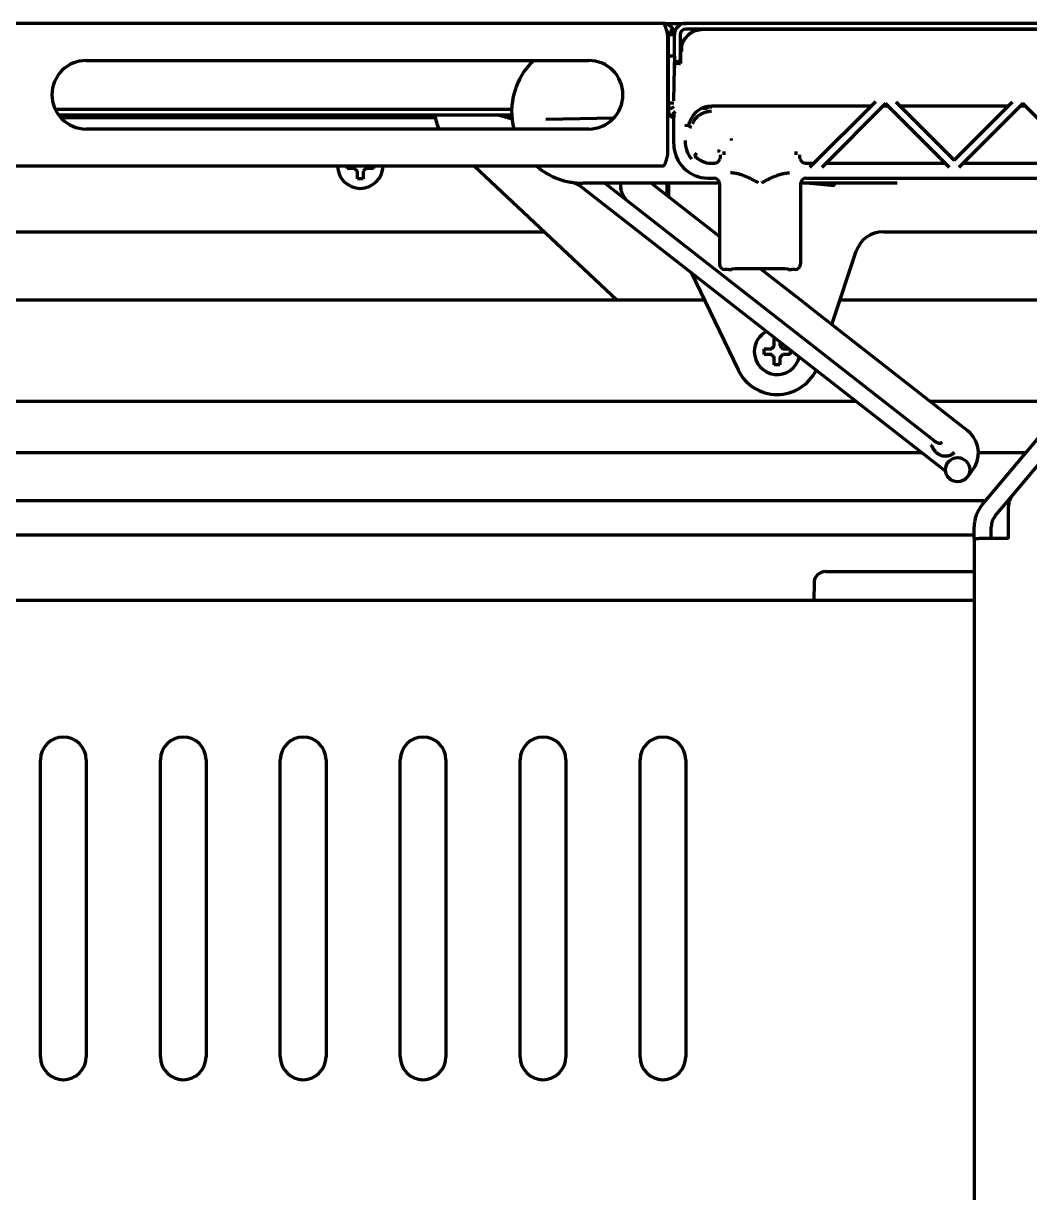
# Model space of a CAD drawing. Header units: inches. Extents: x -2983 to 7024, y 422 to 5529.
# Drawn here: x 3332.8 to 3509, y 5246.2 to 5451 of the extents above; entities that cross this region are included whole.
import ezdxf

# ---------------------------------------------------------------- set-up
doc = ezdxf.new("R2010")
doc.units = ezdxf.units.IN

msp = doc.modelspace()

# ---------------------------------------------------------------- linework, layer by layer
at = {"linetype": 'Continuous', "lineweight": 70}
for p, q in [((3444.78, 5450.99), (2898.78, 5450.99)), ((3444.78, 5450.99), (3445.28, 5450.99)), ((3445.28, 5450.99), (3448.78, 5450.99)), ((3446.28, 5448.87), (3446.28, 5449.99)), ((3567.32, 5450.99), (3448.78, 5450.99)), ((3566, 5449.99), (3448.78, 5449.99)), ((3565.97, 5449.91), (3451.86, 5449.91)), ((3445.58, 5448.99), (3445.58, 5427.99)), ((3446.78, 5448.99), (3445.78, 5448.99)), ((3445.78, 5445.24), (3445.78, 5448.99)), ((3446.78, 5445.24), (3446.78, 5448.99)), ((3447.78, 5448.99), (3447.78, 5444.74)), ((3448.9, 5448.6), (3448.62, 5448.32)), ((3449.45, 5449.15), (3449.17, 5448.87)), ((3445.59, 5446.25), (3445.62, 5446.32)), ((3445.78, 5446.49), (3445.73, 5446.49)), ((3445.78, 5436.99), (3445.78, 5445.24)), ((3446.78, 5445.24), (3445.78, 5445.24)), ((3446.78, 5445.24), (3446.78, 5444.74)), ((3447.83, 5446.49), (3447.78, 5446.49)), ((3447.86, 5445.91), (3447.86, 5443.99)), ((3343.78, 5444.49), (3431.78, 5444.49)), ((3446.7, 5437.41), (3446.8, 5443.27)), ((3446.78, 5444.74), (3446.78, 5444.24)), ((3446.78, 5442.24), (3446.78, 5444.24)), ((3447.78, 5444.24), (3446.78, 5444.24)), ((3446.84, 5443.89), (3446.82, 5443.69)), ((3447.59, 5443.99), (3447.86, 5443.99)), ((3447.78, 5444.24), (3447.78, 5444.74)), ((3447.78, 5443.99), (3447.78, 5444.24)), ((3445.58, 5442.39), (3445.78, 5442.39)), ((3445.78, 5436.99), (3445.78, 5435.49)), ((3446.69, 5436.99), (3445.78, 5436.99)), ((3481.98, 5437.24), (3470.47, 5425.74)), ((3483.78, 5436.93), (3472.59, 5425.74)), ((3494.97, 5425.74), (3483.78, 5436.93)), ((3485.59, 5437.24), (3495.78, 5427.05)), ((3495.78, 5427.05), (3505.98, 5437.24)), ((3507.78, 5436.93), (3496.59, 5425.74)), ((3505.99, 5368.3), (3565.12, 5438.78)), ((3518.97, 5425.74), (3507.78, 5436.93)), ((3338.33, 5435.99), (3418.29, 5435.99)), ((3338.91, 5434.99), (3418.29, 5434.99)), ((3418.35, 5434.2), (3415.72, 5434.99)), ((3446.69, 5436.36), (3446.05, 5435.99)), ((3451.48, 5436.06), (3451.53, 5435.99)), ((3451.58, 5435.99), (3451.58, 5436.11)), ((3451.68, 5436.16), (3451.68, 5435.99)), ((3451.74, 5435.99), (3451.89, 5436.24)), ((3452.47, 5436.09), (3451.79, 5436.09)), ((3452.31, 5436.37), (3452.53, 5435.99)), ((3452.58, 5435.99), (3452.58, 5436.39)), ((3452.76, 5436.43), (3452.83, 5436.46)), ((3452.83, 5436.46), (3452.83, 5436.47)), ((3452.83, 5436.46), (3452.98, 5436.18)), ((3452.98, 5436.18), (3452.98, 5436.48)), ((3453.08, 5436.18), (3453.08, 5436.49)), ((3453.08, 5436.18), (3453.26, 5436.49)), ((3481.23, 5436.49), (3453.28, 5436.49)), ((3484.22, 5436.49), (3483.35, 5436.49)), ((3505.23, 5436.49), (3486.34, 5436.49)), ((3508.22, 5436.49), (3507.35, 5436.49)), ((3339.31, 5434.49), (3404.92, 5434.49)), ((3436.17, 5434.39), (3424.28, 5434.18)), ((3446.68, 5429.88), (3446.68, 5434.58)), ((3448.59, 5433.19), (3449.31, 5433.08)), ((3431.78, 5432.49), (3343.78, 5432.49)), ((3456.78, 5430.48), (3456.78, 5430.85)), ((3444.78, 5425.99), (2898.78, 5425.99)), ((3389.48, 5425.59), (3389.48, 5425.99)), ((3394.08, 5425.99), (3394.08, 5425.59)), ((3436.68, 5402.49), (3411.7, 5425.99)), ((3453.28, 5426.49), (3453.78, 5426.49)), ((3469.78, 5426.49), (3471.22, 5426.49)), ((3473.34, 5426.49), (3494.22, 5426.49)), ((3497.34, 5426.49), (3518.22, 5426.49)), ((3454.67, 5422.99), (3430.78, 5422.99)), ((3434.6, 5422.99), (3492.39, 5377.84)), ((3454.68, 5413.65), (3442.72, 5422.99)), ((3445.53, 5420.79), (3445.53, 5422.99)), ((3445.78, 5422.99), (3445.78, 5420.6)), ((3452.68, 5423.88), (3453.68, 5423.88)), ((3454.68, 5422.88), (3454.68, 5408.88)), ((3485.79, 5422.99), (3468.89, 5422.99)), ((3468.89, 5422.88), (3468.89, 5408.88)), ((3469.89, 5423.88), (3548.71, 5423.88)), ((3470.51, 5422.99), (3474.83, 5422.61)), ((3474.83, 5422.61), (3474.86, 5422.99)), ((3494.28, 5372.56), (3430.72, 5422.21)), ((2919.65, 5414.49), (3423.92, 5414.49)), ((3483.38, 5414.49), (3531.18, 5414.49)), ((3474.36, 5398.27), (3478.64, 5411.07)), ((3449.73, 5407.36), (3457.93, 5390.3)), ((3456.28, 5407.88), (3455.68, 5407.88)), ((3456.78, 5407.89), (3456.78, 5407.94)), ((3469.45, 5402.1), (3461.87, 5408.02)), ((3466.78, 5407.89), (3466.78, 5407.94)), ((3467.89, 5407.88), (3467.28, 5407.88)), ((3452.06, 5402.49), (2891.5, 5402.49)), ((3469.45, 5402.1), (3471.67, 5400.37)), ((3530.75, 5402.49), (3475.77, 5402.49)), ((3471.67, 5400.37), (3496.33, 5381.11)), ((3462.48, 5393.49), (3462.48, 5393.99)), ((3464.28, 5395.79), (3464.47, 5395.79)), ((3462.48, 5392.99), (3462.48, 5393.49)), ((3467.08, 5393.8), (3467.08, 5393.49)), ((3467.08, 5393.49), (3467.08, 5392.99)), ((2865.02, 5384.84), (3478.55, 5384.84)), ((3491.55, 5384.84), (3515.94, 5384.84)), ((3500.69, 5366.65), (3515.47, 5384.27)), ((3496.33, 5381.11), (3498.12, 5379.71)), ((2853.5, 5375.84), (3490.06, 5375.84)), ((3500.03, 5375.84), (3508.39, 5375.84)), ((2840.22, 5367.44), (3501.35, 5367.44)), ((3502.99, 5364.72), (3505.99, 5368.3)), ((3505.28, 5360.79), (3505.28, 5366.37)), ((2842.29, 5361.44), (3499.27, 5361.44)), ((3499.28, 5360.79), (3499.28, 5362.79)), ((3502.28, 5360.79), (3502.28, 5362.79)), ((3499.28, 5360.79), (3500.09, 5360.79)), ((3499.28, 5360.79), (3499.28, 4737.49)), ((3505.28, 5360.79), (3500.09, 5360.79)), ((3471.24, 5353.02), (3471.18, 5349.99)), ((3473.24, 5354.99), (3478.24, 5354.99)), ((3478.24, 5354.99), (3499.28, 5354.99)), ((3185.78, 5349.99), (3499.27, 5349.99)), ((3335.78, 5269.99), (3335.78, 5321.99)), ((3343.78, 5321.99), (3343.78, 5269.99)), ((3356.78, 5269.99), (3356.78, 5321.99)), ((3364.78, 5321.99), (3364.78, 5269.99)), ((3377.78, 5269.99), (3377.78, 5321.99)), ((3385.78, 5321.99), (3385.78, 5269.99)), ((3398.78, 5269.99), (3398.78, 5321.99)), ((3406.78, 5321.99), (3406.78, 5269.99)), ((3419.78, 5269.99), (3419.78, 5321.99)), ((3427.78, 5321.99), (3427.78, 5269.99)), ((3440.78, 5269.99), (3440.78, 5321.99)), ((3448.78, 5321.99), (3448.78, 5269.99))]:
    msp.add_line(p, q, dxfattribs=at)
msp.add_circle((3496.38, 5372.81), 2.12, dxfattribs=at)
for centre, radius, start, end in [((3448.78, 5448.99), 2, 90, 180), ((3448.78, 5448.99), 1, 90, 180), ((3343.78, 5438.49), 6, 90, 270), ((3430.78, 5435.49), 12.5, 133.9458, 193.8858), ((3431.78, 5438.49), 6, 270, 90), ((3412.78, 5435.95), 8, 186.8806, 205.6126), ((3453.28, 5432.49), 4, 90, 160.7779), ((3452.51, 5437.14), 0.75, 270, 290), ((3453.28, 5430.49), 4, 244.1432, 270), ((3453.78, 5427.49), 1, 270, 342.5901), ((3477.71, 5427.91), 9.68, 176.1929, 179.7923), ((3469.78, 5427.49), 1, 197.4099, 270), ((3391.78, 5426.09), 4, 181.4344, 358.5713), ((3430.78, 5435.49), 12.5, 229.4625, 270), ((3427.64, 5418.27), 5, 52, 79.6498), ((3483.38, 5409.49), 5, 90, 161.5159), ((3464.78, 5393.49), 4, 117.4387, 180), ((3464.78, 5393.49), 4, 180, 346.5619), ((3464.78, 5393.59), 7.6, 205.6768, 334.0256), ((3495.04, 5375.77), 5, 321.5879, 45.8177), ((3577.31, 5310.53), 100, 141.5879, 142.4179), ((3508.28, 5366.37), 3, 140, 180), ((3505.28, 5362.79), 6, 140, 180), ((3505.28, 5362.79), 3, 140, 180), ((3473.24, 5352.99), 2, 90, 179), ((3339.78, 5321.99), 4, 0, 180), ((3360.78, 5321.99), 4, 0, 180), ((3381.78, 5321.99), 4, 0, 180), ((3402.78, 5321.99), 4, 0, 180), ((3423.78, 5321.99), 4, 0, 180), ((3444.78, 5321.99), 4, 0, 180), ((3339.78, 5269.99), 4, 180, 0), ((3360.78, 5269.99), 4, 180, 0), ((3381.78, 5269.99), 4, 180, 0), ((3402.78, 5269.99), 4, 180, 0), ((3423.78, 5269.99), 4, 180, 0), ((3444.78, 5269.99), 4, 180, 0)]:
    msp.add_arc(centre, radius, start, end, dxfattribs=at)
for centre, major_axis, ratio, start_param, end_param in [((3451.86, 5445.91), (-2.83, 2.83), 0.999695, 5.497939, 7.068431), ((3450.86, 5447.74), (0.77, -1.85), 0.999955, 2.748909, 3.534276), ((3450.03, 5446.91), (1.85, -0.77), 0.999955, 2.748909, 3.534276), ((3446.82, 5442.21), (0, -1.5), 0.017455, 3.281219, 3.926991), ((3447.59, 5443.88), (0.75, 0), 0.140541, 1.570796, 3.124139), ((3446.75, 5434.58), (0, -4), 0.017455, 4.526593, 4.712389), ((3449.79, 5433.01), (0.486, -0.116), 0.35106, 3.384513, 4.795818), ((3452.68, 5429.89), (4.24, 4.24), 0.999695, 2.356347, 3.926839), ((3460.85, 5436.99), (-11.14, -9.63), 0.512356, 5.866763, 6.300074), ((3450.68, 5428.08), (0.343, 0.363), 0.244008, 1.318023, 2.872257), ((3454.35, 5428.48), (-0.499, 0.027), 0.287315, 3.530472, 4.728208), ((3453.68, 5422.88), (0.707, 0.707), 0.999695, 5.497939, 7.068431), ((3469.89, 5422.88), (0.707, -0.707), 0.999695, 2.356347, 3.926839), ((3455.68, 5408.88), (-0.707, -0.707), 0.999695, 5.497939, 7.068431), ((3467.89, 5408.88), (-0.707, 0.707), 0.999695, 2.356347, 3.926839), ((3456.28, 5407.89), (0.5, 0), 0.017455, 4.712389, 6.283185), ((3461.78, 5407.94), (5, 0), 0.017455, 0, 3.141593), ((3467.28, 5407.89), (0.5, 0), 0.017455, 3.141593, 4.712389)]:
    msp.add_ellipse(centre, major_axis=major_axis, ratio=ratio, start_param=start_param, end_param=end_param, dxfattribs=at)
for points, degree in [([(3446.78, 5448.99), (3446.78, 5449.03), (3446.78, 5449.1), (3446.77, 5449.21), (3446.76, 5449.31), (3446.74, 5449.42), (3446.71, 5449.52), (3446.68, 5449.63), (3446.64, 5449.73), (3446.6, 5449.83), (3446.55, 5449.93), (3446.5, 5450.02), (3446.44, 5450.11), (3446.38, 5450.2), (3446.31, 5450.28), (3446.24, 5450.37), (3446.16, 5450.44), (3446.08, 5450.51), (3446, 5450.58), (3445.91, 5450.65), (3445.82, 5450.7), (3445.72, 5450.76), (3445.62, 5450.81), (3445.52, 5450.85), (3445.42, 5450.89), (3445.32, 5450.92), (3445.21, 5450.94), (3445.11, 5450.96), (3445, 5450.98), (3444.89, 5450.99), (3444.82, 5450.99), (3444.78, 5450.99)], 3), ([(3444.78, 5450.99), (3444.79, 5450.99), (3444.81, 5450.99), (3444.84, 5450.98), (3444.86, 5450.97), (3444.89, 5450.95), (3444.92, 5450.92), (3444.94, 5450.89), (3444.97, 5450.86), (3445, 5450.82), (3445.02, 5450.77), (3445.05, 5450.72), (3445.08, 5450.67), (3445.1, 5450.61), (3445.13, 5450.54), (3445.16, 5450.48), (3445.18, 5450.4), (3445.21, 5450.33), (3445.24, 5450.25), (3445.26, 5450.17), (3445.29, 5450.08), (3445.32, 5449.99), (3445.34, 5449.9), (3445.37, 5449.8), (3445.4, 5449.71), (3445.42, 5449.61), (3445.45, 5449.51), (3445.48, 5449.41), (3445.5, 5449.3), (3445.53, 5449.2), (3445.56, 5449.09), (3445.58, 5449.02), (3445.58, 5448.99)], 3), ([(3446.05, 5435.99), (3446.03, 5436.02), (3446, 5436.09), (3445.95, 5436.19), (3445.91, 5436.29), (3445.87, 5436.4), (3445.84, 5436.52), (3445.81, 5436.63), (3445.8, 5436.75), (3445.79, 5436.87), (3445.78, 5436.95), (3445.78, 5436.99)], 3), ([(3445.78, 5435.49), (3445.78, 5435.45), (3445.79, 5435.38), (3445.8, 5435.28), (3445.83, 5435.18), (3445.87, 5435.08), (3445.92, 5434.99), (3445.97, 5434.9), (3446.04, 5434.82), (3446.11, 5434.74), (3446.2, 5434.68), (3446.28, 5434.62), (3446.38, 5434.57), (3446.47, 5434.54), (3446.58, 5434.51), (3446.68, 5434.49), (3446.75, 5434.49), (3446.78, 5434.49)], 3), ([(3445.58, 5427.99), (3445.58, 5427.95), (3445.56, 5427.88), (3445.53, 5427.78), (3445.5, 5427.68), (3445.48, 5427.57), (3445.45, 5427.47), (3445.42, 5427.37), (3445.4, 5427.27), (3445.37, 5427.18), (3445.34, 5427.08), (3445.32, 5426.99), (3445.29, 5426.9), (3445.26, 5426.81), (3445.24, 5426.73), (3445.21, 5426.65), (3445.18, 5426.57), (3445.16, 5426.5), (3445.13, 5426.43), (3445.1, 5426.37), (3445.08, 5426.31), (3445.05, 5426.26), (3445.02, 5426.21), (3445, 5426.16), (3444.97, 5426.12), (3444.94, 5426.09), (3444.92, 5426.06), (3444.89, 5426.03), (3444.86, 5426.01), (3444.84, 5426), (3444.81, 5425.99), (3444.79, 5425.99), (3444.78, 5425.99)], 3), ([(3454.8, 5427.94), (3454.79, 5427.79), (3454.79, 5427.64), (3454.79, 5427.49)], 3), ([(3455.53, 5427.94), (3455.53, 5428.01), (3455.53, 5428.15), (3455.52, 5428.35), (3455.52, 5428.48), (3455.51, 5428.55)], 3), ([(3468.78, 5427.49), (3468.78, 5427.64), (3468.77, 5427.79), (3468.77, 5427.94)], 3), ([(3468.83, 5427.19), (3468.81, 5427.24), (3468.79, 5427.34), (3468.78, 5427.44), (3468.78, 5427.49)], 3), ([(3390.78, 5425.59), (3390.73, 5425.59), (3390.62, 5425.59), (3390.46, 5425.59), (3390.3, 5425.59), (3390.15, 5425.59), (3389.99, 5425.59), (3389.84, 5425.59), (3389.67, 5425.59), (3389.55, 5425.59), (3389.48, 5425.59)], 3), ([(3391.28, 5425.09), (3391.26, 5425.12), (3391.21, 5425.17), (3391.13, 5425.24), (3391.06, 5425.31), (3390.99, 5425.38), (3390.92, 5425.45), (3390.85, 5425.52), (3390.81, 5425.57), (3390.78, 5425.59)], 3), ([(3392.78, 5425.59), (3392.76, 5425.57), (3392.71, 5425.52), (3392.64, 5425.45), (3392.57, 5425.38), (3392.5, 5425.3), (3392.43, 5425.23), (3392.36, 5425.16), (3392.31, 5425.11), (3392.28, 5425.09)], 3), ([(3392.28, 5425.09), (3392.28, 5425.03), (3392.28, 5424.93), (3392.28, 5424.77), (3392.28, 5424.61), (3392.28, 5424.45), (3392.28, 5424.3), (3392.28, 5424.14), (3392.28, 5423.98), (3392.28, 5423.85), (3392.28, 5423.79)], 3), ([(3461.49, 5423.08), (3461.3, 5423.18), (3460.92, 5423.38), (3460.37, 5423.67), (3459.83, 5423.93), (3459.35, 5424.15), (3458.91, 5424.32), (3458.51, 5424.46), (3458.15, 5424.57), (3457.81, 5424.66), (3457.5, 5424.72), (3457.2, 5424.76), (3456.9, 5424.79), (3456.71, 5424.8), (3456.62, 5424.8)], 3), ([(3462.08, 5423.08), (3462.27, 5423.18), (3462.64, 5423.38), (3463.2, 5423.67), (3463.73, 5423.93), (3464.22, 5424.15), (3464.65, 5424.32), (3465.05, 5424.46), (3465.42, 5424.57), (3465.75, 5424.66), (3466.06, 5424.72), (3466.36, 5424.76), (3466.66, 5424.79), (3466.85, 5424.8), (3466.95, 5424.8)], 3), ([(3392.28, 5423.79), (3392.12, 5423.79), (3391.78, 5423.79), (3391.45, 5423.79), (3391.28, 5423.79)], 3), ([(3463.78, 5393.99), (3463.81, 5394.01), (3463.86, 5394.06), (3463.93, 5394.13), (3464, 5394.2), (3464.07, 5394.27), (3464.14, 5394.35), (3464.21, 5394.42), (3464.26, 5394.47), (3464.28, 5394.49)], 3), ([(3464.28, 5394.49), (3464.28, 5394.54), (3464.28, 5394.65), (3464.28, 5394.81), (3464.28, 5394.97), (3464.28, 5395.13), (3464.28, 5395.28), (3464.28, 5395.44), (3464.28, 5395.6), (3464.28, 5395.73), (3464.28, 5395.79)], 3), ([(3465.28, 5394.49), (3465.31, 5394.46), (3465.36, 5394.41), (3465.44, 5394.34), (3465.51, 5394.27), (3465.58, 5394.2), (3465.65, 5394.13), (3465.71, 5394.06), (3465.76, 5394.01), (3465.78, 5393.99)], 3), ([(3463.78, 5392.99), (3463.73, 5392.99), (3463.62, 5392.99), (3463.46, 5392.99), (3463.3, 5392.99), (3463.15, 5392.99), (3462.99, 5392.99), (3462.84, 5392.99), (3462.67, 5392.99), (3462.55, 5392.99), (3462.48, 5392.99)], 3), ([(3464.28, 5392.49), (3464.26, 5392.52), (3464.21, 5392.57), (3464.13, 5392.64), (3464.06, 5392.71), (3463.99, 5392.78), (3463.92, 5392.85), (3463.85, 5392.92), (3463.81, 5392.97), (3463.78, 5392.99)], 3), ([(3465.78, 5392.99), (3465.76, 5392.97), (3465.71, 5392.92), (3465.64, 5392.85), (3465.57, 5392.78), (3465.5, 5392.7), (3465.43, 5392.63), (3465.36, 5392.56), (3465.31, 5392.51), (3465.28, 5392.49)], 3), ([(3465.28, 5392.49), (3465.28, 5392.43), (3465.28, 5392.33), (3465.28, 5392.17), (3465.28, 5392.01), (3465.28, 5391.85), (3465.28, 5391.7), (3465.28, 5391.54), (3465.28, 5391.38), (3465.28, 5391.25), (3465.28, 5391.19)], 3), ([(3465.28, 5391.19), (3465.12, 5391.19), (3464.78, 5391.19), (3464.45, 5391.19), (3464.28, 5391.19)], 3), ([(3498.12, 5379.71), (3498.16, 5379.67), (3498.26, 5379.6), (3498.39, 5379.48), (3498.48, 5379.4), (3498.52, 5379.35)], 3), ([(3492.71, 5377.63), (3492.56, 5377.64), (3492.35, 5377.78)], 2), ([(3492.39, 5377.84), (3492.39, 5377.84), (3492.4, 5377.83), (3492.41, 5377.83), (3492.41, 5377.82), (3492.42, 5377.81), (3492.43, 5377.81), (3492.44, 5377.8), (3492.45, 5377.79), (3492.46, 5377.79), (3492.47, 5377.78), (3492.48, 5377.77), (3492.49, 5377.76), (3492.5, 5377.75), (3492.51, 5377.75), (3492.52, 5377.74), (3492.54, 5377.73), (3492.55, 5377.72), (3492.57, 5377.71), (3492.58, 5377.7), (3492.6, 5377.69), (3492.62, 5377.67), (3492.64, 5377.66), (3492.67, 5377.65), (3492.69, 5377.63), (3492.72, 5377.62), (3492.76, 5377.6), (3492.79, 5377.59), (3492.81, 5377.58), (3492.84, 5377.57), (3492.86, 5377.56), (3492.89, 5377.55), (3492.91, 5377.54), (3492.93, 5377.53), (3492.95, 5377.53), (3492.97, 5377.52), (3492.99, 5377.52), (3493, 5377.51), (3493.02, 5377.51), (3493.04, 5377.5), (3493.06, 5377.5), (3493.07, 5377.49), (3493.09, 5377.49), (3493.1, 5377.49), (3493.12, 5377.48), (3493.13, 5377.48), (3493.15, 5377.48), (3493.16, 5377.47), (3493.18, 5377.47), (3493.19, 5377.47), (3493.2, 5377.47), (3493.22, 5377.46), (3493.23, 5377.46), (3493.24, 5377.46), (3493.25, 5377.46), (3493.26, 5377.46), (3493.28, 5377.46), (3493.29, 5377.45), (3493.3, 5377.45), (3493.31, 5377.45), (3493.32, 5377.45), (3493.33, 5377.45), (3493.34, 5377.45), (3493.35, 5377.45), (3493.36, 5377.45), (3493.37, 5377.45), (3493.38, 5377.45), (3493.38, 5377.45), (3493.39, 5377.45), (3493.4, 5377.45), (3493.41, 5377.45), (3493.42, 5377.45), (3493.42, 5377.45), (3493.43, 5377.45), (3493.44, 5377.46), (3493.44, 5377.46), (3493.45, 5377.46), (3493.46, 5377.46), (3493.46, 5377.46), (3493.47, 5377.46), (3493.47, 5377.47), (3493.48, 5377.47), (3493.48, 5377.47), (3493.49, 5377.47), (3493.49, 5377.48), (3493.49, 5377.48), (3493.5, 5377.48), (3493.5, 5377.48), (3493.5, 5377.49), (3493.51, 5377.49), (3493.51, 5377.49), (3493.51, 5377.5), (3493.52, 5377.5), (3493.52, 5377.5), (3493.52, 5377.51), (3493.52, 5377.51), (3493.53, 5377.51), (3493.53, 5377.52), (3493.53, 5377.52), (3493.53, 5377.52), (3493.53, 5377.53), (3493.53, 5377.53), (3493.54, 5377.53), (3493.54, 5377.53), (3493.54, 5377.54), (3493.54, 5377.54), (3493.54, 5377.54), (3493.54, 5377.54), (3493.54, 5377.54), (3493.54, 5377.55), (3493.55, 5377.55), (3493.55, 5377.55), (3493.55, 5377.55), (3493.55, 5377.55), (3493.55, 5377.55), (3493.55, 5377.56), (3493.55, 5377.56), (3493.55, 5377.56), (3493.55, 5377.56), (3493.56, 5377.56), (3493.56, 5377.56)], 3), ([(3495.77, 5375.83), (3495.74, 5375.8), (3495.69, 5375.73), (3495.6, 5375.65), (3495.51, 5375.56), (3495.4, 5375.49), (3495.29, 5375.42), (3495.16, 5375.35), (3495.02, 5375.3), (3494.87, 5375.25), (3494.72, 5375.21), (3494.56, 5375.18), (3494.4, 5375.17), (3494.23, 5375.16), (3494.07, 5375.17), (3493.91, 5375.19), (3493.75, 5375.23), (3493.59, 5375.27), (3493.43, 5375.33), (3493.28, 5375.4), (3493.13, 5375.48), (3492.99, 5375.57), (3492.85, 5375.67), (3492.71, 5375.79), (3492.58, 5375.92), (3492.45, 5376.07), (3492.34, 5376.21), (3492.26, 5376.33), (3492.19, 5376.44), (3492.12, 5376.55), (3492.07, 5376.64), (3492.02, 5376.72), (3491.97, 5376.8), (3491.93, 5376.87), (3491.89, 5376.93), (3491.85, 5376.98), (3491.81, 5377.02), (3491.79, 5377.04), (3491.78, 5377.05)], 3)]:
    msp.add_open_spline(points, degree=degree, dxfattribs=at)
for points, knots in [([(3445.78, 5448.99), (3445.78, 5449.01), (3445.78, 5449.04), (3445.78, 5449.1), (3445.77, 5449.15), (3445.76, 5449.2), (3445.75, 5449.26), (3445.73, 5449.31), (3445.71, 5449.36), (3445.69, 5449.41), (3445.67, 5449.46), (3445.64, 5449.5), (3445.61, 5449.55), (3445.58, 5449.59), (3445.55, 5449.64), (3445.51, 5449.68), (3445.47, 5449.72), (3445.43, 5449.75), (3445.4, 5449.78), (3445.38, 5449.79), (3445.38, 5449.8)], [0, 0, 0, 0, 0.057759, 0.115517, 0.173276, 0.231034, 0.288793, 0.346551, 0.40431, 0.462068, 0.519827, 0.577586, 0.635344, 0.693103, 0.750861, 0.80862, 0.866378, 0.924137, 0.981895, 1, 1, 1, 1]), ([(3445.78, 5448.46), (3445.78, 5448.49), (3445.78, 5448.52), (3445.77, 5448.57), (3445.77, 5448.59), (3445.76, 5448.61), (3445.76, 5448.62), (3445.75, 5448.64), (3445.75, 5448.65), (3445.73, 5448.69), (3445.71, 5448.72), (3445.68, 5448.76), (3445.67, 5448.77), (3445.65, 5448.8), (3445.63, 5448.82), (3445.6, 5448.84), (3445.59, 5448.85)], [0, 0, 0, 0, 0.222389, 0.222389, 0.333584, 0.333584, 0.389181, 0.389181, 0.444778, 0.444778, 0.667167, 0.667167, 0.778362, 0.778362, 0.889556, 1, 1, 1, 1]), ([(3445.58, 5445.52), (3445.59, 5445.51), (3445.6, 5445.5), (3445.62, 5445.46), (3445.64, 5445.43), (3445.66, 5445.37), (3445.67, 5445.34), (3445.68, 5445.31), (3445.69, 5445.3), (3445.7, 5445.27), (3445.7, 5445.26), (3445.72, 5445.2), (3445.74, 5445.14), (3445.76, 5445.04), (3445.77, 5445), (3445.78, 5444.96)], [0, 0, 0, 0, 0.106647, 0.106647, 0.354663, 0.354663, 0.478671, 0.478671, 0.540675, 0.540675, 0.602679, 0.602679, 0.850694, 0.850694, 1, 1, 1, 1]), ([(3448.04, 5446.75), (3448.04, 5446.73), (3448.04, 5446.71), (3448.04, 5446.67), (3448.04, 5446.62), (3448.04, 5446.57), (3448.04, 5446.48), (3448.04, 5446.38), (3448.04, 5446.27), (3448.04, 5446.17), (3448.04, 5446.11), (3448.04, 5446.08), (3448.04, 5446.07)], [0, 0, 0, 0, 0.052513, 0.111175, 0.175926, 0.247797, 0.35039, 0.560872, 0.710726, 0.840827, 0.97004, 1, 1, 1, 1]), ([(3447.78, 5444.97), (3447.79, 5444.96), (3447.79, 5444.95), (3447.8, 5444.92), (3447.8, 5444.9), (3447.81, 5444.87), (3447.81, 5444.85), (3447.82, 5444.8), (3447.83, 5444.76), (3447.85, 5444.7), (3447.85, 5444.67), (3447.86, 5444.64)], [0, 0, 0, 0, 0.09127, 0.09127, 0.256614, 0.256614, 0.421958, 0.421958, 0.752646, 0.752646, 1, 1, 1, 1]), ([(3446.9, 5435.53), (3446.88, 5435.51), (3446.85, 5435.47), (3446.78, 5435.4), (3446.71, 5435.32), (3446.64, 5435.24), (3446.57, 5435.15), (3446.5, 5435.05), (3446.43, 5434.96), (3446.36, 5434.86), (3446.3, 5434.78), (3446.27, 5434.73), (3446.26, 5434.72)], [0, 0, 0, 0, 0.068559, 0.18039, 0.292221, 0.404052, 0.515884, 0.627715, 0.739546, 0.851377, 0.963208, 1, 1, 1, 1]), ([(3449.98, 5433.42), (3450.04, 5433.58), (3450.11, 5433.74), (3450.24, 5433.96), (3450.29, 5434.03), (3450.36, 5434.13), (3450.4, 5434.19), (3450.43, 5434.24), (3450.46, 5434.27), (3450.47, 5434.29), (3450.59, 5434.43), (3450.71, 5434.55), (3450.95, 5434.78), (3451.08, 5434.88), (3451.29, 5435.02), (3451.36, 5435.07), (3451.47, 5435.13), (3451.53, 5435.16), (3451.59, 5435.19), (3451.63, 5435.21), (3451.65, 5435.22), (3451.75, 5435.27), (3451.83, 5435.31), (3451.99, 5435.37), (3452.08, 5435.4), (3452.21, 5435.44), (3452.25, 5435.46), (3452.34, 5435.48), (3452.39, 5435.49), (3452.52, 5435.52), (3452.62, 5435.54), (3452.8, 5435.57), (3452.9, 5435.58), (3453.04, 5435.59), (3453.09, 5435.59), (3453.19, 5435.6), (3453.24, 5435.6), (3453.28, 5435.6)], [0, 0, 0, 0, 0.125, 0.125, 0.1875, 0.1875, 0.21875, 0.234375, 0.234375, 0.25, 0.25, 0.375, 0.375, 0.5, 0.5, 0.5625, 0.5625, 0.59375, 0.609375, 0.609375, 0.625, 0.625, 0.6875, 0.6875, 0.75, 0.75, 0.78125, 0.78125, 0.8125, 0.8125, 0.875, 0.875, 0.9375, 0.9375, 0.96875, 0.96875, 1, 1, 1, 1]), ([(3449.31, 5433.08), (3449.33, 5433.21), (3449.36, 5433.33), (3449.43, 5433.57), (3449.47, 5433.69), (3449.51, 5433.81)], [0, 0, 0, 0, 0.5, 0.5, 1, 1, 1, 1]), ([(3451.54, 5426.89), (3451.43, 5426.94), (3451.32, 5427), (3451.1, 5427.13), (3451, 5427.2), (3450.8, 5427.34), (3450.7, 5427.42), (3450.51, 5427.58), (3450.42, 5427.67), (3450.33, 5427.76)], [0, 0, 0, 0, 0.25, 0.25, 0.5, 0.5, 0.75, 0.75, 1, 1, 1, 1]), ([(3454.79, 5427.49), (3454.79, 5427.46), (3454.78, 5427.44), (3454.78, 5427.39), (3454.78, 5427.36), (3454.76, 5427.29), (3454.75, 5427.24), (3454.74, 5427.19)], [0, 0, 0, 0, 0.25, 0.25, 0.5, 0.5, 1, 1, 1, 1]), ([(3391.28, 5423.79), (3391.28, 5423.99), (3391.28, 5424.2), (3391.28, 5424.53), (3391.28, 5424.64), (3391.28, 5424.86), (3391.28, 5424.97), (3391.28, 5425.09)], [0, 0, 0, 0, 0.5, 0.5, 0.75, 0.75, 1, 1, 1, 1]), ([(3394.08, 5425.59), (3393.88, 5425.59), (3393.67, 5425.59), (3393.35, 5425.59), (3393.24, 5425.59), (3393.01, 5425.59), (3392.9, 5425.59), (3392.78, 5425.59)], [0, 0, 0, 0, 0.5, 0.5, 0.75, 0.75, 1, 1, 1, 1]), ([(3437.34, 5422.99), (3437.33, 5422.91), (3437.33, 5422.68), (3437.36, 5422.33), (3437.4, 5422.07), (3437.43, 5421.95)], [0, 0, 0, 0, 0.237688, 0.664993, 1, 1, 1, 1]), ([(3438.21, 5420.17), (3438.23, 5420.15), (3438.27, 5420.13), (3438.29, 5420.12), (3438.27, 5420.16), (3438.22, 5420.25), (3438.13, 5420.38), (3437.97, 5420.61), (3437.75, 5420.99), (3437.53, 5421.53), (3437.43, 5421.92), (3437.39, 5422.12)], [0, 0, 0, 0, 0.062328, 0.137707, 0.212841, 0.289516, 0.36911, 0.452276, 0.628034, 0.81266, 1, 1, 1, 1]), ([(3462.48, 5393.99), (3462.69, 5393.99), (3462.9, 5393.99), (3463.22, 5393.99), (3463.33, 5393.99), (3463.56, 5393.99), (3463.67, 5393.99), (3463.78, 5393.99)], [0, 0, 0, 0, 0.5, 0.5, 0.75, 0.75, 1, 1, 1, 1]), ([(3465.28, 5395.16), (3465.28, 5395.16), (3465.28, 5395.16), (3465.28, 5395.05), (3465.28, 5394.94), (3465.28, 5394.72), (3465.28, 5394.6), (3465.28, 5394.49)], [0, 0, 0, 0, 0.007105, 0.007105, 0.503553, 0.503553, 1, 1, 1, 1]), ([(3465.78, 5393.99), (3465.84, 5393.99), (3465.95, 5393.99), (3466.11, 5393.99), (3466.27, 5393.99), (3466.42, 5393.99), (3466.57, 5393.99), (3466.72, 5393.99), (3466.81, 5393.99), (3466.85, 5393.99)], [0, 0, 0, 0, 0.14904, 0.298079, 0.447119, 0.596159, 0.745198, 0.894238, 1, 1, 1, 1]), ([(3464.28, 5391.19), (3464.28, 5391.39), (3464.28, 5391.6), (3464.28, 5391.93), (3464.28, 5392.04), (3464.28, 5392.26), (3464.28, 5392.37), (3464.28, 5392.49)], [0, 0, 0, 0, 0.5, 0.5, 0.75, 0.75, 1, 1, 1, 1]), ([(3467.08, 5392.99), (3466.88, 5392.99), (3466.67, 5392.99), (3466.35, 5392.99), (3466.24, 5392.99), (3466.01, 5392.99), (3465.9, 5392.99), (3465.78, 5392.99)], [0, 0, 0, 0, 0.5, 0.5, 0.75, 0.75, 1, 1, 1, 1])]:
    msp.add_open_spline(points, degree=3, knots=knots, dxfattribs=at)

doc.saveas('drawing.dxf')
